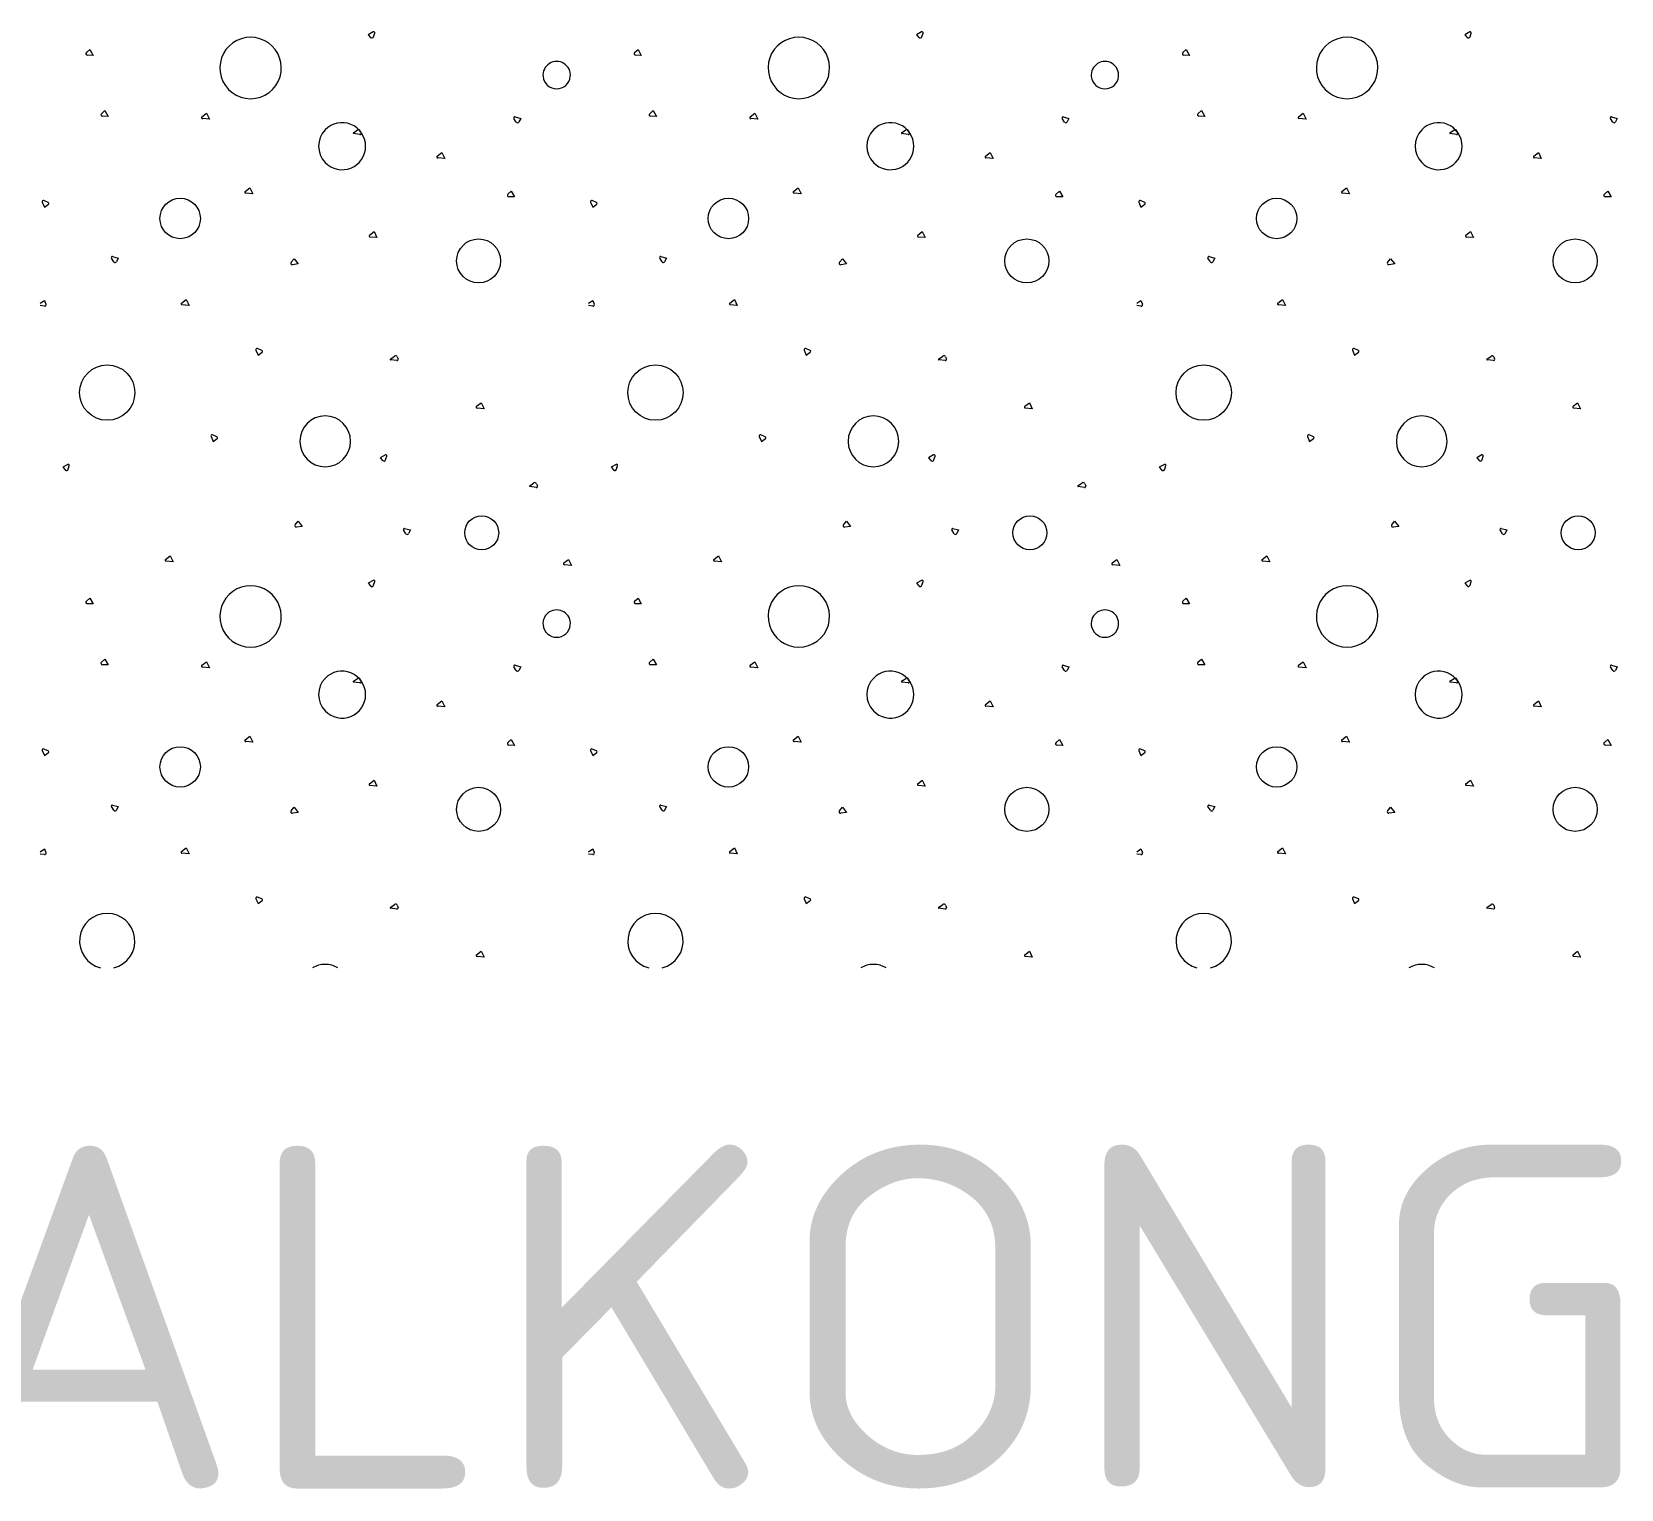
# Model space of a CAD drawing. Header units: millimetres. Extents: x 15 to 2176, y 3 to 641.
# Drawn here: x 859.2 to 905.58, y 3.26 to 45.78 of the extents above; entities that cross this region are included whole.
import ezdxf
from ezdxf.xclip import XClip

# ---------------------------------------------------------------- set-up
doc = ezdxf.new("R2010")
doc.units = ezdxf.units.MM
doc.header["$MEASUREMENT"] = 0
doc.header["$XCLIPFRAME"] = 0
doc.layers.add('A--------P-', color=7, linetype='Continuous')
doc.layers.add('A-L-10--EF-', color=4, linetype='Continuous', lineweight=0)
doc.styles.add('ISO', font='')
doc.styles.get('ISO').set_extended_font_data('ISOCPEUR')

# ---------------------------------------------------------------- blocks, each defined once
blk = doc.blocks.new('*X6')
at = {"layer": 'A-L-10--EF-'}
for p, q in [((869.163, 45.779), (869.015, 45.693)), ((869.015, 45.693), (869.082, 45.618)), ((869.172, 45.638), (869.205, 45.746)), ((885.163, 45.779), (885.015, 45.693)), ((885.015, 45.693), (885.082, 45.618)), ((885.172, 45.638), (885.205, 45.746)), ((901.163, 45.779), (901.015, 45.693)), ((901.015, 45.693), (901.082, 45.618)), ((901.172, 45.638), (901.205, 45.746)), ((860.788, 45.175), (860.889, 45.264)), ((860.984, 45.095), (860.815, 45.099)), ((860.889, 45.264), (860.984, 45.095)), ((876.788, 45.175), (876.889, 45.264)), ((876.984, 45.095), (876.815, 45.099)), ((876.889, 45.264), (876.984, 45.095)), ((892.788, 45.175), (892.889, 45.264)), ((892.984, 45.095), (892.815, 45.099)), ((892.889, 45.264), (892.984, 45.095)), ((861.228, 43.394), (861.33, 43.483)), ((861.425, 43.314), (861.256, 43.319)), ((861.33, 43.483), (861.425, 43.314)), ((864.161, 43.3), (864.297, 43.405)), ((864.382, 43.231), (864.176, 43.249)), ((864.297, 43.405), (864.382, 43.231)), ((873.336, 43.149), (873.266, 43.258)), ((873.298, 43.302), (873.464, 43.258)), ((873.464, 43.258), (873.411, 43.153)), ((877.228, 43.394), (877.33, 43.483)), ((877.425, 43.314), (877.256, 43.319)), ((877.33, 43.483), (877.425, 43.314)), ((880.161, 43.3), (880.297, 43.405)), ((880.382, 43.231), (880.176, 43.249)), ((880.297, 43.405), (880.382, 43.231)), ((889.336, 43.149), (889.266, 43.258)), ((889.298, 43.302), (889.464, 43.258)), ((889.464, 43.258), (889.411, 43.153)), ((893.228, 43.394), (893.33, 43.483)), ((893.425, 43.314), (893.256, 43.319)), ((893.33, 43.483), (893.425, 43.314)), ((896.161, 43.3), (896.297, 43.405)), ((896.382, 43.231), (896.176, 43.249)), ((896.297, 43.405), (896.382, 43.231)), ((905.336, 43.149), (905.266, 43.258)), ((905.298, 43.302), (905.464, 43.258)), ((905.464, 43.258), (905.411, 43.153)), ((868.581, 42.834), (868.703, 42.92)), ((868.77, 42.787), (868.587, 42.812)), ((868.782, 42.897), (868.808, 42.837)), ((884.581, 42.834), (884.703, 42.92)), ((884.77, 42.787), (884.587, 42.812)), ((884.782, 42.897), (884.808, 42.837)), ((900.581, 42.834), (900.703, 42.92)), ((900.77, 42.787), (900.587, 42.812)), ((900.782, 42.897), (900.808, 42.837)), ((871.027, 42.155), (871.163, 42.261)), ((871.163, 42.261), (871.248, 42.086)), ((887.027, 42.155), (887.163, 42.261)), ((887.163, 42.261), (887.248, 42.086)), ((903.027, 42.155), (903.163, 42.261)), ((903.163, 42.261), (903.248, 42.086)), ((871.248, 42.086), (871.042, 42.104)), ((887.248, 42.086), (887.042, 42.104)), ((903.248, 42.086), (903.042, 42.104)), ((859.676, 40.804), (859.551, 40.859)), ((865.427, 41.127), (865.562, 41.232)), ((865.647, 41.058), (865.442, 41.075)), ((865.562, 41.232), (865.647, 41.058)), ((873.088, 41.045), (873.189, 41.134)), ((873.284, 40.965), (873.115, 40.969)), ((873.189, 41.134), (873.284, 40.965)), ((875.676, 40.804), (875.551, 40.859)), ((881.427, 41.127), (881.562, 41.232)), ((881.647, 41.058), (881.442, 41.075)), ((881.562, 41.232), (881.647, 41.058)), ((889.088, 41.045), (889.189, 41.134)), ((889.284, 40.965), (889.115, 40.969)), ((889.189, 41.134), (889.284, 40.965)), ((891.676, 40.804), (891.551, 40.859)), ((897.427, 41.127), (897.562, 41.232)), ((897.647, 41.058), (897.442, 41.075)), ((897.562, 41.232), (897.647, 41.058)), ((905.088, 41.045), (905.189, 41.134)), ((905.284, 40.965), (905.115, 40.969)), ((905.189, 41.134), (905.284, 40.965)), ((859.503, 40.811), (859.565, 40.671)), ((859.565, 40.671), (859.681, 40.754)), ((875.503, 40.811), (875.565, 40.671)), ((875.565, 40.671), (875.681, 40.754)), ((891.503, 40.811), (891.565, 40.671)), ((891.565, 40.671), (891.681, 40.754)), ((869.049, 39.847), (869.184, 39.953)), ((869.184, 39.953), (869.269, 39.778)), ((885.049, 39.847), (885.184, 39.953)), ((885.184, 39.953), (885.269, 39.778)), ((901.049, 39.847), (901.184, 39.953)), ((901.184, 39.953), (901.269, 39.778)), ((869.269, 39.778), (869.064, 39.796)), ((885.269, 39.778), (885.064, 39.796)), ((901.269, 39.778), (901.064, 39.796)), ((861.59, 39.072), (861.521, 39.182)), ((861.553, 39.225), (861.718, 39.181)), ((861.718, 39.181), (861.665, 39.076)), ((866.765, 39.058), (866.851, 39.162)), ((866.971, 39.009), (866.803, 38.988)), ((866.851, 39.162), (866.971, 39.009)), ((877.59, 39.072), (877.521, 39.182)), ((877.553, 39.225), (877.718, 39.181)), ((877.718, 39.181), (877.665, 39.076)), ((882.765, 39.058), (882.851, 39.162)), ((882.971, 39.009), (882.803, 38.988)), ((882.851, 39.162), (882.971, 39.009)), ((893.59, 39.072), (893.521, 39.182)), ((893.553, 39.225), (893.718, 39.181)), ((893.718, 39.181), (893.665, 39.076)), ((898.765, 39.058), (898.851, 39.162)), ((898.971, 39.009), (898.803, 38.988)), ((898.851, 39.162), (898.971, 39.009)), ((859.443, 37.862), (859.564, 37.947)), ((859.565, 37.779), (859.443, 37.795)), ((859.564, 37.947), (859.61, 37.839)), ((863.563, 37.869), (863.699, 37.974)), ((863.784, 37.8), (863.579, 37.818)), ((863.699, 37.974), (863.784, 37.8)), ((875.443, 37.862), (875.564, 37.947)), ((875.565, 37.779), (875.443, 37.795)), ((875.564, 37.947), (875.61, 37.839)), ((879.563, 37.869), (879.699, 37.974)), ((879.784, 37.8), (879.579, 37.818)), ((879.699, 37.974), (879.784, 37.8)), ((891.443, 37.862), (891.564, 37.947)), ((891.565, 37.779), (891.443, 37.795)), ((891.564, 37.947), (891.61, 37.839)), ((895.563, 37.869), (895.699, 37.974)), ((895.784, 37.8), (895.579, 37.818)), ((895.699, 37.974), (895.784, 37.8)), ((865.738, 36.492), (865.799, 36.351)), ((865.911, 36.484), (865.785, 36.539)), ((865.799, 36.351), (865.916, 36.435)), ((869.661, 36.236), (869.783, 36.322)), ((869.849, 36.189), (869.666, 36.214)), ((869.861, 36.299), (869.887, 36.239)), ((881.738, 36.492), (881.799, 36.351)), ((881.911, 36.484), (881.785, 36.539)), ((881.799, 36.351), (881.916, 36.435)), ((885.661, 36.236), (885.783, 36.322)), ((885.849, 36.189), (885.666, 36.214)), ((885.861, 36.299), (885.887, 36.239)), ((897.738, 36.492), (897.799, 36.351)), ((897.911, 36.484), (897.785, 36.539)), ((897.799, 36.351), (897.916, 36.435)), ((901.661, 36.236), (901.783, 36.322)), ((901.849, 36.189), (901.666, 36.214)), ((901.861, 36.299), (901.887, 36.239)), ((872.174, 34.857), (872.309, 34.962)), ((872.394, 34.788), (872.189, 34.805)), ((872.309, 34.962), (872.394, 34.788)), ((888.174, 34.857), (888.309, 34.962)), ((888.394, 34.788), (888.189, 34.805)), ((888.309, 34.962), (888.394, 34.788)), ((904.174, 34.857), (904.309, 34.962)), ((904.394, 34.788), (904.189, 34.805)), ((904.309, 34.962), (904.394, 34.788)), ((864.426, 33.974), (864.487, 33.834)), ((864.599, 33.967), (864.473, 34.022)), ((864.487, 33.834), (864.604, 33.917)), ((880.426, 33.974), (880.487, 33.834)), ((880.599, 33.967), (880.473, 34.022)), ((880.487, 33.834), (880.604, 33.917)), ((896.426, 33.974), (896.487, 33.834)), ((896.599, 33.967), (896.473, 34.022)), ((896.487, 33.834), (896.604, 33.917)), ((869.514, 33.438), (869.365, 33.352)), ((869.522, 33.297), (869.556, 33.404)), ((885.514, 33.438), (885.365, 33.352)), ((885.522, 33.297), (885.556, 33.404)), ((901.514, 33.438), (901.365, 33.352)), ((901.522, 33.297), (901.556, 33.404)), ((860.249, 33.163), (860.101, 33.077)), ((860.101, 33.077), (860.168, 33.002)), ((860.258, 33.022), (860.291, 33.129)), ((869.365, 33.352), (869.433, 33.277)), ((876.249, 33.163), (876.101, 33.077)), ((876.101, 33.077), (876.168, 33.002)), ((876.258, 33.022), (876.291, 33.129)), ((885.365, 33.352), (885.433, 33.277)), ((892.249, 33.163), (892.101, 33.077)), ((892.101, 33.077), (892.168, 33.002)), ((892.258, 33.022), (892.291, 33.129)), ((901.365, 33.352), (901.433, 33.277)), ((873.727, 32.536), (873.849, 32.621)), ((873.916, 32.489), (873.732, 32.514)), ((873.928, 32.599), (873.954, 32.539)), ((889.727, 32.536), (889.849, 32.621)), ((889.916, 32.489), (889.732, 32.514)), ((889.928, 32.599), (889.954, 32.539)), ((866.882, 31.402), (866.969, 31.506)), ((867.089, 31.353), (866.921, 31.332)), ((866.969, 31.506), (867.089, 31.353)), ((870.115, 31.141), (870.046, 31.251)), ((870.077, 31.294), (870.243, 31.25)), ((870.243, 31.25), (870.19, 31.145)), ((882.882, 31.402), (882.969, 31.506)), ((883.089, 31.353), (882.921, 31.332)), ((882.969, 31.506), (883.089, 31.353)), ((886.115, 31.141), (886.046, 31.251)), ((886.077, 31.294), (886.243, 31.25)), ((886.243, 31.25), (886.19, 31.145)), ((898.882, 31.402), (898.969, 31.506)), ((899.089, 31.353), (898.921, 31.332)), ((898.969, 31.506), (899.089, 31.353)), ((902.115, 31.141), (902.046, 31.251)), ((902.077, 31.294), (902.243, 31.25)), ((902.243, 31.25), (902.19, 31.145)), ((863.102, 30.39), (863.237, 30.495)), ((863.322, 30.321), (863.117, 30.338)), ((863.237, 30.495), (863.322, 30.321)), ((874.727, 30.286), (874.863, 30.391)), ((874.948, 30.216), (874.743, 30.234)), ((874.863, 30.391), (874.948, 30.216)), ((879.102, 30.39), (879.237, 30.495)), ((879.322, 30.321), (879.117, 30.338)), ((879.237, 30.495), (879.322, 30.321)), ((890.727, 30.286), (890.863, 30.391)), ((890.948, 30.216), (890.743, 30.234)), ((890.863, 30.391), (890.948, 30.216)), ((895.102, 30.39), (895.237, 30.495)), ((895.322, 30.321), (895.117, 30.338)), ((895.237, 30.495), (895.322, 30.321)), ((869.163, 29.779), (869.015, 29.693)), ((869.015, 29.693), (869.082, 29.618)), ((869.172, 29.638), (869.205, 29.746)), ((885.163, 29.779), (885.015, 29.693)), ((885.015, 29.693), (885.082, 29.618)), ((885.172, 29.638), (885.205, 29.746)), ((901.163, 29.779), (901.015, 29.693)), ((901.015, 29.693), (901.082, 29.618)), ((901.172, 29.638), (901.205, 29.746)), ((860.788, 29.175), (860.889, 29.264)), ((860.889, 29.264), (860.984, 29.095)), ((876.788, 29.175), (876.889, 29.264)), ((876.889, 29.264), (876.984, 29.095)), ((892.788, 29.175), (892.889, 29.264)), ((892.889, 29.264), (892.984, 29.095)), ((860.984, 29.095), (860.815, 29.099)), ((876.984, 29.095), (876.815, 29.099)), ((892.984, 29.095), (892.815, 29.099)), ((861.228, 27.394), (861.33, 27.483)), ((861.33, 27.483), (861.425, 27.314)), ((864.161, 27.3), (864.297, 27.405)), ((864.297, 27.405), (864.382, 27.231)), ((877.228, 27.394), (877.33, 27.483)), ((877.33, 27.483), (877.425, 27.314)), ((880.161, 27.3), (880.297, 27.405)), ((880.297, 27.405), (880.382, 27.231)), ((893.228, 27.394), (893.33, 27.483)), ((893.33, 27.483), (893.425, 27.314)), ((896.161, 27.3), (896.297, 27.405)), ((896.297, 27.405), (896.382, 27.231)), ((861.425, 27.314), (861.256, 27.319)), ((864.382, 27.231), (864.176, 27.249)), ((868.581, 26.834), (868.703, 26.92)), ((873.336, 27.149), (873.266, 27.258)), ((873.298, 27.302), (873.464, 27.258)), ((873.464, 27.258), (873.411, 27.153)), ((877.425, 27.314), (877.256, 27.319)), ((880.382, 27.231), (880.176, 27.249)), ((884.581, 26.834), (884.703, 26.92)), ((889.336, 27.149), (889.266, 27.258)), ((889.298, 27.302), (889.464, 27.258)), ((889.464, 27.258), (889.411, 27.153)), ((893.425, 27.314), (893.256, 27.319)), ((896.382, 27.231), (896.176, 27.249)), ((900.581, 26.834), (900.703, 26.92)), ((905.336, 27.149), (905.266, 27.258)), ((905.298, 27.302), (905.464, 27.258)), ((905.464, 27.258), (905.411, 27.153)), ((868.77, 26.787), (868.587, 26.812)), ((868.782, 26.897), (868.808, 26.837)), ((884.77, 26.787), (884.587, 26.812)), ((884.782, 26.897), (884.808, 26.837)), ((900.77, 26.787), (900.587, 26.812)), ((900.782, 26.897), (900.808, 26.837)), ((871.027, 26.155), (871.163, 26.261)), ((871.248, 26.086), (871.042, 26.104)), ((871.163, 26.261), (871.248, 26.086)), ((887.027, 26.155), (887.163, 26.261)), ((887.248, 26.086), (887.042, 26.104)), ((887.163, 26.261), (887.248, 26.086)), ((903.027, 26.155), (903.163, 26.261)), ((903.248, 26.086), (903.042, 26.104)), ((903.163, 26.261), (903.248, 26.086)), ((865.427, 25.127), (865.562, 25.232)), ((865.647, 25.058), (865.442, 25.075)), ((865.562, 25.232), (865.647, 25.058)), ((873.088, 25.045), (873.189, 25.134)), ((873.189, 25.134), (873.284, 24.965)), ((881.427, 25.127), (881.562, 25.232)), ((881.647, 25.058), (881.442, 25.075)), ((881.562, 25.232), (881.647, 25.058)), ((889.088, 25.045), (889.189, 25.134)), ((889.189, 25.134), (889.284, 24.965)), ((897.427, 25.127), (897.562, 25.232)), ((897.647, 25.058), (897.442, 25.075)), ((897.562, 25.232), (897.647, 25.058)), ((905.088, 25.045), (905.189, 25.134)), ((905.189, 25.134), (905.284, 24.965)), ((859.503, 24.811), (859.565, 24.671)), ((859.676, 24.804), (859.551, 24.859)), ((859.565, 24.671), (859.681, 24.754)), ((873.284, 24.965), (873.115, 24.969)), ((875.503, 24.811), (875.565, 24.671)), ((875.676, 24.804), (875.551, 24.859)), ((875.565, 24.671), (875.681, 24.754)), ((889.284, 24.965), (889.115, 24.969)), ((891.503, 24.811), (891.565, 24.671)), ((891.676, 24.804), (891.551, 24.859)), ((891.565, 24.671), (891.681, 24.754)), ((905.284, 24.965), (905.115, 24.969)), ((869.049, 23.847), (869.184, 23.953)), ((869.269, 23.778), (869.064, 23.796)), ((869.184, 23.953), (869.269, 23.778)), ((885.049, 23.847), (885.184, 23.953)), ((885.269, 23.778), (885.064, 23.796)), ((885.184, 23.953), (885.269, 23.778)), ((901.049, 23.847), (901.184, 23.953)), ((901.269, 23.778), (901.064, 23.796)), ((901.184, 23.953), (901.269, 23.778)), ((861.553, 23.225), (861.718, 23.181)), ((877.553, 23.225), (877.718, 23.181)), ((893.553, 23.225), (893.718, 23.181)), ((861.59, 23.072), (861.521, 23.182)), ((861.718, 23.181), (861.665, 23.076)), ((866.765, 23.058), (866.851, 23.162)), ((866.971, 23.009), (866.803, 22.988)), ((866.851, 23.162), (866.971, 23.009)), ((877.59, 23.072), (877.521, 23.182)), ((877.718, 23.181), (877.665, 23.076)), ((882.765, 23.058), (882.851, 23.162)), ((882.971, 23.009), (882.803, 22.988)), ((882.851, 23.162), (882.971, 23.009)), ((893.59, 23.072), (893.521, 23.182)), ((893.718, 23.181), (893.665, 23.076)), ((898.765, 23.058), (898.851, 23.162)), ((898.971, 23.009), (898.803, 22.988)), ((898.851, 23.162), (898.971, 23.009)), ((859.443, 21.862), (859.564, 21.947)), ((859.564, 21.947), (859.61, 21.839)), ((863.563, 21.869), (863.699, 21.974)), ((863.784, 21.8), (863.579, 21.818)), ((863.699, 21.974), (863.784, 21.8)), ((875.443, 21.862), (875.564, 21.947)), ((875.564, 21.947), (875.61, 21.839)), ((879.563, 21.869), (879.699, 21.974)), ((879.784, 21.8), (879.579, 21.818)), ((879.699, 21.974), (879.784, 21.8)), ((891.443, 21.862), (891.564, 21.947)), ((891.564, 21.947), (891.61, 21.839)), ((895.563, 21.869), (895.699, 21.974)), ((895.784, 21.8), (895.579, 21.818)), ((895.699, 21.974), (895.784, 21.8)), ((859.565, 21.779), (859.443, 21.795)), ((875.565, 21.779), (875.443, 21.795)), ((891.565, 21.779), (891.443, 21.795)), ((865.738, 20.492), (865.799, 20.351)), ((865.911, 20.484), (865.785, 20.539)), ((865.799, 20.351), (865.916, 20.435)), ((881.738, 20.492), (881.799, 20.351)), ((881.911, 20.484), (881.785, 20.539)), ((881.799, 20.351), (881.916, 20.435)), ((897.738, 20.492), (897.799, 20.351)), ((897.911, 20.484), (897.785, 20.539)), ((897.799, 20.351), (897.916, 20.435)), ((869.661, 20.236), (869.783, 20.322)), ((869.849, 20.189), (869.666, 20.214)), ((869.861, 20.299), (869.887, 20.239)), ((885.661, 20.236), (885.783, 20.322)), ((885.849, 20.189), (885.666, 20.214)), ((885.861, 20.299), (885.887, 20.239)), ((901.661, 20.236), (901.783, 20.322)), ((901.849, 20.189), (901.666, 20.214)), ((901.861, 20.299), (901.887, 20.239)), ((872.174, 18.857), (872.309, 18.962)), ((872.394, 18.788), (872.189, 18.805)), ((872.309, 18.962), (872.394, 18.788)), ((888.174, 18.857), (888.309, 18.962)), ((888.394, 18.788), (888.189, 18.805)), ((888.309, 18.962), (888.394, 18.788)), ((904.174, 18.857), (904.309, 18.962)), ((904.394, 18.788), (904.189, 18.805)), ((904.309, 18.962), (904.394, 18.788))]:
    blk.add_line(p, q, dxfattribs=at)
for centre, radius in [((863.526, 40.337), 0.59), ((879.526, 40.337), 0.59), ((895.526, 40.337), 0.59), ((872.236, 39.098), 0.643), ((888.236, 39.098), 0.643), ((904.236, 39.098), 0.643), ((861.397, 35.257), 0.807), ((877.397, 35.257), 0.807), ((893.397, 35.257), 0.807), ((872.325, 31.166), 0.496), ((888.325, 31.166), 0.496), ((904.325, 31.166), 0.496), ((863.526, 24.337), 0.59), ((879.526, 24.337), 0.59), ((895.526, 24.337), 0.59), ((872.236, 23.098), 0.643), ((888.236, 23.098), 0.643), ((904.236, 23.098), 0.643)]:
    blk.add_circle(centre, radius, dxfattribs=at)
for centre, radius, start, end in [((865.581, 44.727), 0.897, 343.6089, 196.3911), ((869.121, 45.654), 0.0528, 221.9213, 342.8254), ((869.177, 45.754), 0.0288, 342.8254, 120), ((881.581, 44.727), 0.897, 343.6089, 196.3911), ((885.121, 45.654), 0.0528, 221.9213, 342.8254), ((885.177, 45.754), 0.0288, 342.8254, 120), ((897.581, 44.727), 0.897, 343.6089, 196.3911), ((901.121, 45.654), 0.0528, 221.9213, 342.8254), ((901.177, 45.754), 0.0288, 342.8254, 120), ((860.817, 45.143), 0.0432, 131.2386, 268.4132), ((876.817, 45.143), 0.0432, 131.2386, 268.4132), ((892.817, 45.143), 0.0432, 131.2386, 268.4132), ((874.514, 44.518), 0.4, 353.7067, 186.2933), ((890.514, 44.518), 0.4, 353.7067, 186.2933), ((865.581, 44.727), 0.897, 196.3911, 343.6089), ((874.514, 44.518), 0.4, 186.2933, 353.7067), ((881.581, 44.727), 0.897, 196.3911, 343.6089), ((890.514, 44.518), 0.4, 186.2933, 353.7067), ((897.581, 44.727), 0.897, 196.3911, 343.6089), ((861.257, 43.362), 0.0432, 131.2386, 268.4132), ((864.179, 43.277), 0.0288, 127.9022, 265.0768), ((873.291, 43.274), 0.0288, 75.2067, 212.3813), ((873.372, 43.172), 0.0432, 212.3813, 333.2854), ((877.257, 43.362), 0.0432, 131.2386, 268.4132), ((880.179, 43.277), 0.0288, 127.9022, 265.0768), ((889.291, 43.274), 0.0288, 75.2067, 212.3813), ((889.372, 43.172), 0.0432, 212.3813, 333.2854), ((893.257, 43.362), 0.0432, 131.2386, 268.4132), ((896.179, 43.277), 0.0288, 127.9022, 265.0768), ((905.291, 43.274), 0.0288, 75.2067, 212.3813), ((905.372, 43.172), 0.0432, 212.3813, 333.2854), ((868.252, 42.445), 0.686, 136.1287, 223.8713), ((868.252, 42.445), 0.686, 223.8713, 136.1287), ((868.588, 42.824), 0.012, 125.1139, 262.2885), ((868.734, 42.876), 0.0528, 23.1926, 125.1139), ((868.775, 42.823), 0.036, 262.2885, 23.1926), ((884.252, 42.445), 0.686, 136.1287, 223.8713), ((884.252, 42.445), 0.686, 223.8713, 136.1287), ((884.588, 42.824), 0.012, 125.1139, 262.2885), ((884.734, 42.876), 0.0528, 23.1926, 125.1139), ((884.775, 42.823), 0.036, 262.2885, 23.1926), ((900.252, 42.445), 0.686, 136.1287, 223.8713), ((900.252, 42.445), 0.686, 223.8713, 136.1287), ((900.588, 42.824), 0.012, 125.1139, 262.2885), ((900.734, 42.876), 0.0528, 23.1926, 125.1139), ((900.775, 42.823), 0.036, 262.2885, 23.1926), ((871.045, 42.133), 0.0288, 127.9022, 265.0768), ((887.045, 42.133), 0.0288, 127.9022, 265.0768), ((903.045, 42.133), 0.0288, 127.9022, 265.0768), ((859.536, 40.826), 0.036, 66.4475, 203.6221), ((865.445, 41.104), 0.0288, 127.9022, 265.0768), ((873.116, 41.013), 0.0432, 131.2386, 268.4132), ((875.536, 40.826), 0.036, 66.4475, 203.6221), ((881.445, 41.104), 0.0288, 127.9022, 265.0768), ((889.116, 41.013), 0.0432, 131.2386, 268.4132), ((891.536, 40.826), 0.036, 66.4475, 203.6221), ((897.445, 41.104), 0.0288, 127.9022, 265.0768), ((905.116, 41.013), 0.0432, 131.2386, 268.4132), ((859.664, 40.778), 0.0288, 305.5434, 66.4475), ((875.664, 40.778), 0.0288, 305.5434, 66.4475), ((891.664, 40.778), 0.0288, 305.5434, 66.4475), ((869.067, 39.825), 0.0288, 127.9022, 265.0768), ((885.067, 39.825), 0.0288, 127.9022, 265.0768), ((901.067, 39.825), 0.0288, 127.9022, 265.0768), ((861.545, 39.197), 0.0288, 75.2067, 212.3813), ((861.627, 39.095), 0.0432, 212.3813, 333.2854), ((866.798, 39.03), 0.0432, 140.1139, 277.2885), ((877.545, 39.197), 0.0288, 75.2067, 212.3813), ((877.627, 39.095), 0.0432, 212.3813, 333.2854), ((882.798, 39.03), 0.0432, 140.1139, 277.2885), ((893.545, 39.197), 0.0288, 75.2067, 212.3813), ((893.627, 39.095), 0.0432, 212.3813, 333.2854), ((898.798, 39.03), 0.0432, 140.1139, 277.2885), ((859.571, 37.822), 0.0432, 262.2885, 23.1926), ((863.581, 37.846), 0.0288, 127.9022, 265.0768), ((875.571, 37.822), 0.0432, 262.2885, 23.1926), ((879.581, 37.846), 0.0288, 127.9022, 265.0768), ((891.571, 37.822), 0.0432, 262.2885, 23.1926), ((895.581, 37.846), 0.0288, 127.9022, 265.0768), ((865.771, 36.506), 0.036, 66.4475, 203.6221), ((865.899, 36.458), 0.0288, 305.5434, 66.4475), ((869.667, 36.226), 0.012, 125.1139, 262.2885), ((869.813, 36.278), 0.0528, 23.1926, 125.1139), ((869.854, 36.225), 0.036, 262.2885, 23.1926), ((881.771, 36.506), 0.036, 66.4475, 203.6221), ((881.899, 36.458), 0.0288, 305.5434, 66.4475), ((885.667, 36.226), 0.012, 125.1139, 262.2885), ((885.813, 36.278), 0.0528, 23.1926, 125.1139), ((885.854, 36.225), 0.036, 262.2885, 23.1926), ((897.771, 36.506), 0.036, 66.4475, 203.6221), ((897.899, 36.458), 0.0288, 305.5434, 66.4475), ((901.667, 36.226), 0.012, 125.1139, 262.2885), ((901.813, 36.278), 0.0528, 23.1926, 125.1139), ((901.854, 36.225), 0.036, 262.2885, 23.1926), ((872.192, 34.834), 0.0288, 127.9022, 265.0768), ((888.192, 34.834), 0.0288, 127.9022, 265.0768), ((904.192, 34.834), 0.0288, 127.9022, 265.0768), ((867.758, 33.835), 0.74, 90, 270), ((867.758, 33.835), 0.74, 270, 90), ((883.758, 33.835), 0.74, 90, 270), ((883.758, 33.835), 0.74, 270, 90), ((899.758, 33.835), 0.74, 90, 270), ((899.758, 33.835), 0.74, 270, 90), ((864.459, 33.989), 0.036, 66.4475, 203.6221), ((864.587, 33.941), 0.0288, 305.5434, 66.4475), ((880.459, 33.989), 0.036, 66.4475, 203.6221), ((880.587, 33.941), 0.0288, 305.5434, 66.4475), ((896.459, 33.989), 0.036, 66.4475, 203.6221), ((896.587, 33.941), 0.0288, 305.5434, 66.4475), ((869.528, 33.413), 0.0288, 342.8254, 120), ((885.528, 33.413), 0.0288, 342.8254, 120), ((901.528, 33.413), 0.0288, 342.8254, 120), ((860.207, 33.037), 0.0528, 221.9213, 342.8254), ((860.263, 33.138), 0.0288, 342.8254, 120), ((869.472, 33.312), 0.0528, 221.9213, 342.8254), ((876.207, 33.037), 0.0528, 221.9213, 342.8254), ((876.263, 33.138), 0.0288, 342.8254, 120), ((885.472, 33.312), 0.0528, 221.9213, 342.8254), ((892.207, 33.037), 0.0528, 221.9213, 342.8254), ((892.263, 33.138), 0.0288, 342.8254, 120), ((901.472, 33.312), 0.0528, 221.9213, 342.8254), ((873.734, 32.526), 0.012, 125.1139, 262.2885), ((873.879, 32.578), 0.0528, 23.1926, 125.1139), ((873.921, 32.525), 0.036, 262.2885, 23.1926), ((889.734, 32.526), 0.012, 125.1139, 262.2885), ((889.879, 32.578), 0.0528, 23.1926, 125.1139), ((889.921, 32.525), 0.036, 262.2885, 23.1926), ((866.916, 31.375), 0.0432, 140.1139, 277.2885), ((870.07, 31.266), 0.0288, 75.2067, 212.3813), ((870.152, 31.164), 0.0432, 212.3813, 333.2854), ((882.916, 31.375), 0.0432, 140.1139, 277.2885), ((886.07, 31.266), 0.0288, 75.2067, 212.3813), ((886.152, 31.164), 0.0432, 212.3813, 333.2854), ((898.916, 31.375), 0.0432, 140.1139, 277.2885), ((902.07, 31.266), 0.0288, 75.2067, 212.3813), ((902.152, 31.164), 0.0432, 212.3813, 333.2854), ((863.12, 30.367), 0.0288, 127.9022, 265.0768), ((874.745, 30.263), 0.0288, 127.9022, 265.0768), ((879.12, 30.367), 0.0288, 127.9022, 265.0768), ((890.745, 30.263), 0.0288, 127.9022, 265.0768), ((895.12, 30.367), 0.0288, 127.9022, 265.0768), ((869.177, 29.754), 0.0288, 342.8254, 120), ((885.177, 29.754), 0.0288, 342.8254, 120), ((901.177, 29.754), 0.0288, 342.8254, 120), ((865.581, 28.727), 0.897, 343.6089, 196.3911), ((869.121, 29.654), 0.0528, 221.9213, 342.8254), ((881.581, 28.727), 0.897, 343.6089, 196.3911), ((885.121, 29.654), 0.0528, 221.9213, 342.8254), ((897.581, 28.727), 0.897, 343.6089, 196.3911), ((901.121, 29.654), 0.0528, 221.9213, 342.8254), ((860.817, 29.143), 0.0432, 131.2386, 268.4132), ((874.514, 28.518), 0.4, 353.7067, 186.2933), ((876.817, 29.143), 0.0432, 131.2386, 268.4132), ((890.514, 28.518), 0.4, 353.7067, 186.2933), ((892.817, 29.143), 0.0432, 131.2386, 268.4132), ((865.581, 28.727), 0.897, 196.3911, 343.6089), ((874.514, 28.518), 0.4, 186.2933, 353.7067), ((881.581, 28.727), 0.897, 196.3911, 343.6089), ((890.514, 28.518), 0.4, 186.2933, 353.7067), ((897.581, 28.727), 0.897, 196.3911, 343.6089), ((861.257, 27.362), 0.0432, 131.2386, 268.4132), ((877.257, 27.362), 0.0432, 131.2386, 268.4132), ((893.257, 27.362), 0.0432, 131.2386, 268.4132), ((864.179, 27.277), 0.0288, 127.9022, 265.0768), ((868.252, 26.445), 0.686, 136.1287, 223.8713), ((868.252, 26.445), 0.686, 223.8713, 136.1287), ((868.734, 26.876), 0.0528, 23.1926, 125.1139), ((873.291, 27.274), 0.0288, 75.2067, 212.3813), ((873.372, 27.172), 0.0432, 212.3813, 333.2854), ((880.179, 27.277), 0.0288, 127.9022, 265.0768), ((884.252, 26.445), 0.686, 136.1287, 223.8713), ((884.252, 26.445), 0.686, 223.8713, 136.1287), ((884.734, 26.876), 0.0528, 23.1926, 125.1139), ((889.291, 27.274), 0.0288, 75.2067, 212.3813), ((889.372, 27.172), 0.0432, 212.3813, 333.2854), ((896.179, 27.277), 0.0288, 127.9022, 265.0768), ((900.252, 26.445), 0.686, 136.1287, 223.8713), ((900.252, 26.445), 0.686, 223.8713, 136.1287), ((900.734, 26.876), 0.0528, 23.1926, 125.1139), ((905.291, 27.274), 0.0288, 75.2067, 212.3813), ((905.372, 27.172), 0.0432, 212.3813, 333.2854), ((868.588, 26.824), 0.012, 125.1139, 262.2885), ((868.775, 26.823), 0.036, 262.2885, 23.1926), ((884.588, 26.824), 0.012, 125.1139, 262.2885), ((884.775, 26.823), 0.036, 262.2885, 23.1926), ((900.588, 26.824), 0.012, 125.1139, 262.2885), ((900.775, 26.823), 0.036, 262.2885, 23.1926), ((871.045, 26.133), 0.0288, 127.9022, 265.0768), ((887.045, 26.133), 0.0288, 127.9022, 265.0768), ((903.045, 26.133), 0.0288, 127.9022, 265.0768), ((865.445, 25.104), 0.0288, 127.9022, 265.0768), ((881.445, 25.104), 0.0288, 127.9022, 265.0768), ((897.445, 25.104), 0.0288, 127.9022, 265.0768), ((859.536, 24.826), 0.036, 66.4475, 203.6221), ((859.664, 24.778), 0.0288, 305.5434, 66.4475), ((873.116, 25.013), 0.0432, 131.2386, 268.4132), ((875.536, 24.826), 0.036, 66.4475, 203.6221), ((875.664, 24.778), 0.0288, 305.5434, 66.4475), ((889.116, 25.013), 0.0432, 131.2386, 268.4132), ((891.536, 24.826), 0.036, 66.4475, 203.6221), ((891.664, 24.778), 0.0288, 305.5434, 66.4475), ((905.116, 25.013), 0.0432, 131.2386, 268.4132), ((869.067, 23.825), 0.0288, 127.9022, 265.0768), ((885.067, 23.825), 0.0288, 127.9022, 265.0768), ((901.067, 23.825), 0.0288, 127.9022, 265.0768), ((861.545, 23.197), 0.0288, 75.2067, 212.3813), ((877.545, 23.197), 0.0288, 75.2067, 212.3813), ((893.545, 23.197), 0.0288, 75.2067, 212.3813), ((861.627, 23.095), 0.0432, 212.3813, 333.2854), ((866.798, 23.03), 0.0432, 140.1139, 277.2885), ((877.627, 23.095), 0.0432, 212.3813, 333.2854), ((882.798, 23.03), 0.0432, 140.1139, 277.2885), ((893.627, 23.095), 0.0432, 212.3813, 333.2854), ((898.798, 23.03), 0.0432, 140.1139, 277.2885), ((859.571, 21.822), 0.0432, 262.2885, 23.1926), ((863.581, 21.846), 0.0288, 127.9022, 265.0768), ((875.571, 21.822), 0.0432, 262.2885, 23.1926), ((879.581, 21.846), 0.0288, 127.9022, 265.0768), ((891.571, 21.822), 0.0432, 262.2885, 23.1926), ((895.581, 21.846), 0.0288, 127.9022, 265.0768), ((865.771, 20.506), 0.036, 66.4475, 203.6221), ((865.899, 20.458), 0.0288, 305.5434, 66.4475), ((881.771, 20.506), 0.036, 66.4475, 203.6221), ((881.899, 20.458), 0.0288, 305.5434, 66.4475), ((897.771, 20.506), 0.036, 66.4475, 203.6221), ((897.899, 20.458), 0.0288, 305.5434, 66.4475), ((861.397, 19.257), 0.807, 284.171, 255.829), ((869.667, 20.226), 0.012, 125.1139, 262.2885), ((869.813, 20.278), 0.0528, 23.1926, 125.1139), ((869.854, 20.225), 0.036, 262.2885, 23.1926), ((877.397, 19.257), 0.807, 284.171, 255.829), ((885.667, 20.226), 0.012, 125.1139, 262.2885), ((885.813, 20.278), 0.0528, 23.1926, 125.1139), ((885.854, 20.225), 0.036, 262.2885, 23.1926), ((893.397, 19.257), 0.807, 284.171, 255.829), ((901.667, 20.226), 0.012, 125.1139, 262.2885), ((901.813, 20.278), 0.0528, 23.1926, 125.1139), ((901.854, 20.225), 0.036, 262.2885, 23.1926), ((867.758, 17.835), 0.74, 90, 120.2431), ((867.758, 17.835), 0.74, 59.7569, 90), ((872.192, 18.834), 0.0288, 127.9022, 265.0768), ((883.758, 17.835), 0.74, 90, 120.2431), ((883.758, 17.835), 0.74, 59.7569, 90), ((888.192, 18.834), 0.0288, 127.9022, 265.0768), ((899.758, 17.835), 0.74, 90, 120.2431), ((899.758, 17.835), 0.74, 59.7569, 90), ((904.192, 18.834), 0.0288, 127.9022, 265.0768)]:
    blk.add_arc(centre, radius, start, end, dxfattribs=at)
blk = doc.blocks.new('Drawing_2_2', base_point=(803.38, 329.559))
blk.add_blockref('*X6', (0, 0))

msp = doc.modelspace()

# ---------------------------------------------------------------- block references
at = {"layer": 'A--------P-'}
ref = msp.add_blockref('Drawing_2_2', (803.38, 329.559), dxfattribs=at)
XClip(ref).set_block_clipping_path([(543.1975168981, 18.4741086751), (1063.5621721229, 640.6436337123)])

# ---------------------------------------------------------------- texts
at = {"layer": 'A--------P-', "insert": (693.758, 3.264), "char_height": 10, "attachment_point": 7, "style": 'ISO'}
msp.add_mtext('\\A1;{\\fISOCPEUR|b0|i0|c0|p34;B SEKTION GENOM BEF. BALKONG}', dxfattribs=at)

doc.saveas('drawing.dxf')
